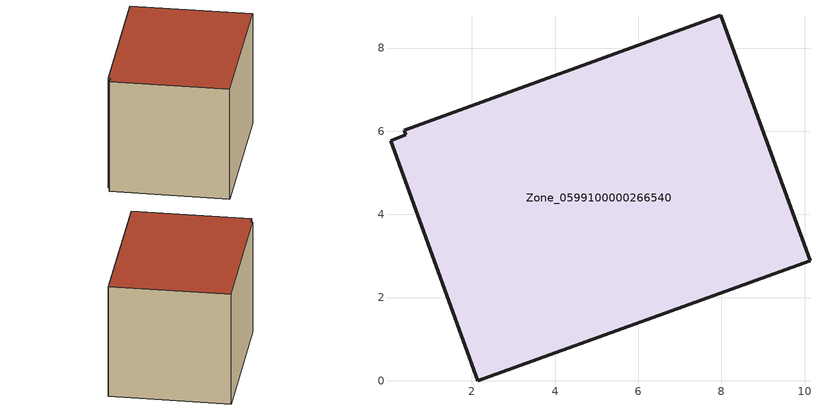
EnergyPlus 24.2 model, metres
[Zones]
Zone_0599100000266540
 floor ground (C_G): 0.04,5.78 0.41,5.91 0.37,6.03 7.98,8.79 10.13,2.88 2.14,0 z3.58
 wall outside (C_F): 10.13,2.88 7.98,8.79 0.37,6.03 0.41,5.91 0.04,5.78 2.14,0 10.13,2.88 z3.58:9.82
 roof outside (C_R): 0.41,5.91 0.04,5.78 2.14,0 10.13,2.88 7.98,8.79 0.37,6.03 z9.82
[BUILDING]
Pand.0599100000266540: North Axis=0; Terrain=City; Loads Convergence Tolerance Value=0.04; Temperature Convergence Tolerance Value=0.4; Solar Distribution=FullExterior; Maximum Number of Warmup Days=25; Minimum Number of Warmup Days=1
[Site:Location]
Rotterdam.The.Hague.AP_ZH_NLD Design_Conditions: Latitude=51.96; Longitude=4.45; Time Zone=1; Elevation=-4.5
[SITE:GROUNDTEMPERATURE:BUILDINGSURFACE]
18, 18, 18, 18, 18, 18, 18, 18, 18, 18, 18, 18
[MATERIAL] Thermal Absorptance=0.9; Solar Absorptance=0.7; Visible Absorptance=0.7
Name | Roughness | Thickness | Conductivity | Density | Specific Heat
G.TC.1946-1964 | MediumSmooth | 0.15 | 1 | 540 | 1210
F.TC.1946-1964 | Rough | 0.3 | 0.857143 | 1920 | 840
R.TC.1946-1964 | MediumRough | 0.2 | 0.235294 | 1500 | 1000
[CONSTRUCTION]
C_G: G.TC.1946-1964
C_F: F.TC.1946-1964
C_R: R.TC.1946-1964
[ZONE]
Zone_0599100000266540: Type=1; Multiplier=1; Ceiling Height=Autocalculate; Volume=Autocalculate; Floor Area=autocalculate; Part of Total Floor Area=Yes
[ZONEINFILTRATION:DESIGNFLOWRATE]
Infil_Zone_0599100000266540: Zone or ZoneList or Space or SpaceList=Zone_0599100000266540; Schedule=AlwaysOn; Design Flow Rate Calculation Method=Flow/Area; Flow Rate per Floor Area=0.003; Constant Term Coefficient=1; Temperature Term Coefficient=0; Velocity Term Coefficient=0; Velocity Squared Term Coefficient=0
[HVACTEMPLATE:ZONE:IDEALLOADSAIRSYSTEM]
Zone_0599100000266540: Maximum Heating Supply Air Temperature=50; Minimum Cooling Supply Air Temperature=13; Maximum Heating Supply Air Humidity Ratio=0.0156; Minimum Cooling Supply Air Humidity Ratio=0.0077; Heating Limit=NoLimit; Cooling Limit=NoLimit; Dehumidification Control Type=ConstantSensibleHeatRatio; Cooling Sensible Heat Ratio=0.7; Dehumidification Setpoint=60; Humidification Control Type=None; Humidification Setpoint=30; Outdoor Air Method=None; Outdoor Air Flow Rate per Person=0.00944; Outdoor Air Flow Rate per Zone Floor Area=0; Outdoor Air Flow Rate per Zone=0; Demand Controlled Ventilation Type=None; Outdoor Air Economizer Type=NoEconomizer; Heat Recovery Type=None; Sensible Heat Recovery Effectiveness=0.7; Latent Heat Recovery Effectiveness=0.65
[ZONECONTROL:THERMOSTAT]
ThermostatControl_Zone_0599100000266540: Zone or ZoneList=Zone_0599100000266540; Control Type Schedule=DualSetpointControlType; Control 1=Thermostat_Zone_0599100000266540; Temperature Difference Between Cutout And Setpoint=0
[THERMOSTATSETPOINT:DUALSETPOINT]
Thermostat_Zone_0599100000266540: Heating Setpoint Temperature Schedule=HeatingSetpoint_Zone_0599100000266540; Cooling Setpoint Temperature Schedule=CoolingSetpoint_Zone_0599100000266540
[SCHEDULE:COMPACT]
HeatingSetpoint_Zone_0599100000266540: Through: 12/31, For: AllDays, Until: 24:00, 21
CoolingSetpoint_Zone_0599100000266540: Through: 12/31, For: AllDays, Until: 24:00, 24
DualSetpointControlType: Through: 12/31, For: AllDays, Until: 24:00, 4
AlwaysOn: Through: 12/31, For: AllDays, Until: 24:00, 1
